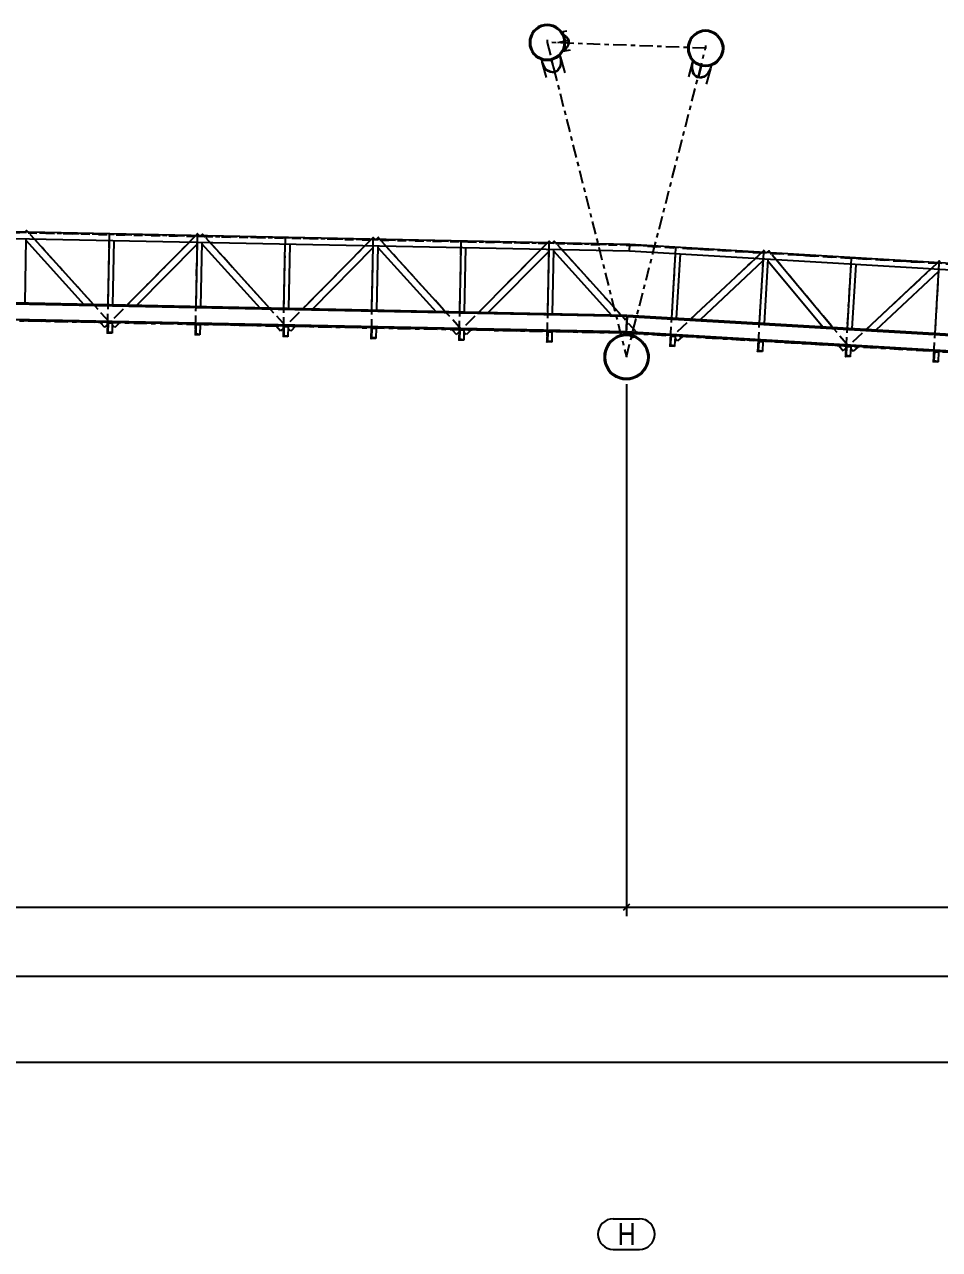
# Model space of a CAD drawing. Header units: millimetres. Extents: x 2368 to 8313, y 7493 to 11698.
# Drawn here: x 5407.7 to 5615.8, y 10291.8 to 10570.3 of the extents above; entities that cross this region are included whole.
import ezdxf

# ---------------------------------------------------------------- set-up
doc = ezdxf.new("R2010")
doc.units = ezdxf.units.MM
for name, pattern in [('XKITLINE00', [0]), ('XKITLINE02', [4, 2, -2]), ('XKITLINE03', [6, 3, -1, 1, -1])]:
    doc.linetypes.add(name, pattern=pattern)
doc.styles.add('ARIAL_NARROW', font='ARIALN.TTF')

msp = doc.modelspace()

# ---------------------------------------------------------------- linework, layer by layer
at = {"color": 8, "linetype": 'XKITLINE00'}
for p, q in [((5523.478, 10568.8686), (5523.0721, 10568.2817)), ((5523.6588, 10568.715), (5523.2765, 10568.1623)), ((5523.9784, 10569.3751), (5523.478, 10568.8686)), ((5524.1301, 10569.1921), (5523.6588, 10568.715)), ((5524.5582, 10569.786), (5523.9784, 10569.3751)), ((5524.6762, 10569.5791), (5524.1301, 10569.1921)), ((5525.1995, 10570.0888), (5524.5582, 10569.786)), ((5525.2803, 10569.8643), (5524.6762, 10569.5791)), ((5525.8831, 10570.2742), (5525.1995, 10570.0888)), ((5525.9241, 10570.0389), (5525.2803, 10569.8643)), ((5526.5882, 10570.3366), (5525.8831, 10570.2742)), ((5526.5882, 10570.0977), (5525.9241, 10570.0389)), ((5527.2932, 10570.2742), (5526.5882, 10570.3366)), ((5527.2522, 10570.0389), (5526.5882, 10570.0977)), ((5527.896, 10569.8643), (5527.2522, 10570.0389)), ((5527.9768, 10570.0888), (5527.2932, 10570.2742)), ((5528.5002, 10569.5791), (5527.896, 10569.8643)), ((5528.6182, 10569.786), (5527.9768, 10570.0888)), ((5529.0462, 10569.1921), (5528.5002, 10569.5791)), ((5529.1979, 10569.3751), (5528.6182, 10569.786)), ((5529.0462, 10569.1921), (5529.5175, 10568.715)), ((5529.1979, 10569.3751), (5529.6983, 10568.8686)), ((5529.5175, 10568.715), (5529.8998, 10568.1623)), ((5529.6983, 10568.8686), (5530.1042, 10568.2817)), ((5530.1367, 10568.6484), (5530.0907, 10568.562)), ((5531.0419, 10568.8466), (5530.1367, 10568.6484)), ((5561.1995, 10568.7763), (5560.5582, 10568.4734)), ((5561.8831, 10568.9617), (5561.1995, 10568.7763)), ((5561.9241, 10568.7264), (5561.2803, 10568.5517)), ((5562.5882, 10569.0241), (5561.8831, 10568.9617)), ((5562.5882, 10568.7852), (5561.9241, 10568.7264)), ((5563.2932, 10568.9617), (5562.5882, 10569.0241)), ((5563.2522, 10568.7264), (5562.5882, 10568.7852)), ((5563.896, 10568.5517), (5563.2522, 10568.7264)), ((5563.9768, 10568.7763), (5563.2932, 10568.9617)), ((5564.6182, 10568.4734), (5563.9768, 10568.7763)), ((5522.5898, 10566.9405), (5522.5282, 10566.2268)), ((5522.5282, 10566.8551), (5522.5282, 10566.2268)), ((5522.5282, 10566.2268), (5522.5898, 10565.5132)), ((5522.773, 10567.6325), (5522.5898, 10566.9405)), ((5522.8222, 10566.899), (5522.7642, 10566.2268)), ((5522.7642, 10566.2268), (5522.8222, 10565.5547)), ((5523.0721, 10568.2817), (5522.773, 10567.6325)), ((5522.9948, 10567.5508), (5522.8222, 10566.899)), ((5523.2765, 10568.1623), (5522.9948, 10567.5508)), ((5529.8998, 10568.1623), (5530.1815, 10567.5508)), ((5530.0907, 10568.562), (5530.1178, 10568.383)), ((5530.1042, 10568.2817), (5530.4033, 10567.6325)), ((5530.1178, 10568.383), (5530.1899, 10568.1913)), ((5530.1815, 10567.5508), (5530.3541, 10566.899)), ((5530.1899, 10568.1913), (5530.2031, 10568.1356)), ((5530.2031, 10568.1356), (5530.2676, 10567.9819)), ((5530.2366, 10568.1249), (5530.2031, 10568.1356)), ((5530.698, 10567.8568), (5530.2366, 10568.1249)), ((5530.6174, 10567.7787), (5530.2676, 10567.9819)), ((5530.3541, 10566.899), (5530.4122, 10566.2268)), ((5530.4122, 10566.2268), (5530.3541, 10565.5547)), ((5530.4033, 10567.6325), (5530.5865, 10566.9405)), ((5530.5865, 10566.9405), (5530.6482, 10566.2268)), ((5530.6482, 10566.2268), (5530.5865, 10565.5132)), ((5530.9734, 10567.4409), (5530.6174, 10567.7787)), ((5530.6482, 10566.8551), (5530.6482, 10566.2268)), ((5531.071, 10567.5029), (5530.698, 10567.8568)), ((5530.9734, 10567.4409), (5531.227, 10567.0382)), ((5531.071, 10567.5029), (5531.3367, 10567.0809)), ((5531.227, 10567.0382), (5531.3655, 10566.5907)), ((5531.3821, 10566.1208), (5531.2759, 10565.6521)), ((5531.3367, 10567.0809), (5531.4819, 10566.612)), ((5531.3655, 10566.5907), (5531.3821, 10566.1208)), ((5531.4993, 10566.1196), (5531.388, 10565.6285)), ((5531.4819, 10566.612), (5531.4993, 10566.1196)), ((5558.773, 10566.3196), (5558.5898, 10565.6275)), ((5559.0721, 10566.9689), (5558.773, 10566.3196)), ((5558.9948, 10566.2379), (5558.8222, 10565.586)), ((5559.2765, 10566.8495), (5558.9948, 10566.2379)), ((5559.478, 10567.5559), (5559.0721, 10566.9689)), ((5559.6588, 10567.4023), (5559.2765, 10566.8495)), ((5559.9784, 10568.0625), (5559.478, 10567.5559)), ((5560.1301, 10567.8795), (5559.6588, 10567.4023)), ((5560.5582, 10568.4734), (5559.9784, 10568.0625)), ((5560.6762, 10568.2665), (5560.1301, 10567.8795)), ((5561.2803, 10568.5517), (5560.6762, 10568.2665)), ((5564.5002, 10568.2665), (5563.896, 10568.5517)), ((5565.0462, 10567.8795), (5564.5002, 10568.2665)), ((5565.1979, 10568.0625), (5564.6182, 10568.4734)), ((5565.0462, 10567.8795), (5565.5175, 10567.4023)), ((5565.1979, 10568.0625), (5565.6983, 10567.5559)), ((5565.5175, 10567.4023), (5565.8998, 10566.8495)), ((5565.6983, 10567.5559), (5566.1042, 10566.9689)), ((5565.8998, 10566.8495), (5566.1815, 10566.2379)), ((5566.1042, 10566.9689), (5566.4033, 10566.3196)), ((5566.1815, 10566.2379), (5566.3541, 10565.586)), ((5566.4033, 10566.3196), (5566.5865, 10565.6275)), ((5522.5898, 10565.5132), (5522.773, 10564.8212)), ((5522.773, 10564.8212), (5523.0721, 10564.172)), ((5522.8222, 10565.5547), (5522.9948, 10564.9029)), ((5522.9948, 10564.9029), (5523.2765, 10564.2914)), ((5523.0721, 10564.172), (5523.478, 10563.5851)), ((5523.2765, 10564.2914), (5523.6588, 10563.7387)), ((5523.478, 10563.5851), (5523.9784, 10563.0786)), ((5523.6588, 10563.7387), (5524.1301, 10563.2616)), ((5524.5582, 10562.6677), (5523.9784, 10563.0786)), ((5524.6762, 10562.8746), (5524.1301, 10563.2616)), ((5529.0462, 10563.2616), (5528.5002, 10562.8746)), ((5529.1979, 10563.0786), (5528.6182, 10562.6677)), ((5529.5175, 10563.7387), (5529.0462, 10563.2616)), ((5529.6983, 10563.5851), (5529.1979, 10563.0786)), ((5529.3611, 10563.2309), (5529.3467, 10563.2292)), ((5529.3786, 10563.2162), (5529.3611, 10563.2309)), ((5529.4555, 10563.3008), (5529.3799, 10563.2153)), ((5529.3799, 10563.2153), (5529.5223, 10562.8083)), ((5529.4408, 10563.3104), (5529.4189, 10563.3023)), ((5529.4555, 10563.3008), (5529.4408, 10563.3104)), ((5529.4555, 10563.3008), (5529.6193, 10562.8324)), ((5529.8998, 10564.2914), (5529.5175, 10563.7387)), ((5530.1042, 10564.172), (5529.6983, 10563.5851)), ((5530.1815, 10564.9029), (5529.8998, 10564.2914)), ((5531.7725, 10564.5265), (5530.0955, 10564.1593)), ((5530.4033, 10564.8212), (5530.1042, 10564.172)), ((5530.1843, 10564.3086), (5530.142, 10564.254)), ((5530.3541, 10565.5547), (5530.1815, 10564.9029)), ((5530.2603, 10564.4597), (5530.1843, 10564.3086)), ((5530.368, 10564.4014), (5530.1843, 10564.3086)), ((5530.2603, 10564.4597), (5530.2023, 10564.3848)), ((5530.3025, 10564.481), (5530.2603, 10564.4597)), ((5530.7222, 10564.8111), (5530.3025, 10564.481)), ((5530.8078, 10564.7473), (5530.368, 10564.4014)), ((5530.5865, 10565.5132), (5530.4033, 10564.8212)), ((5531.0522, 10565.2081), (5530.7222, 10564.8111)), ((5531.1536, 10565.1633), (5530.8078, 10564.7473)), ((5531.2759, 10565.6521), (5531.0522, 10565.2081)), ((5531.388, 10565.6285), (5531.1536, 10565.1633)), ((5558.5898, 10565.6275), (5558.5282, 10564.9137)), ((5558.5282, 10565.546), (5558.5282, 10564.9137)), ((5558.5282, 10564.9137), (5558.5898, 10564.2)), ((5558.5898, 10564.2), (5558.773, 10563.5079)), ((5558.8222, 10565.586), (5558.7642, 10564.9137)), ((5558.7642, 10564.9137), (5558.8222, 10564.2415)), ((5558.773, 10563.5079), (5559.0721, 10562.8585)), ((5558.8222, 10564.2415), (5558.9948, 10563.5896)), ((5558.9948, 10563.5896), (5559.2765, 10562.978)), ((5566.1815, 10563.5896), (5565.8998, 10562.978)), ((5566.4033, 10563.5079), (5566.1042, 10562.8585)), ((5566.3541, 10564.2415), (5566.1815, 10563.5896)), ((5566.3541, 10565.586), (5566.4122, 10564.9137)), ((5566.4122, 10564.9137), (5566.3541, 10564.2415)), ((5566.5865, 10564.2), (5566.4033, 10563.5079)), ((5566.5865, 10565.6275), (5566.6482, 10564.9137)), ((5566.6482, 10564.9137), (5566.5865, 10564.2)), ((5566.6482, 10565.546), (5566.6482, 10564.9137)), ((5525.1995, 10562.3649), (5524.5582, 10562.6677)), ((5525.2803, 10562.5894), (5524.6762, 10562.8746)), ((5525.8831, 10562.1795), (5525.1995, 10562.3649)), ((5525.2798, 10562.341), (5525.2732, 10562.3279)), ((5525.2732, 10562.3279), (5525.3675, 10561.7784)), ((5525.382, 10562.2837), (5525.2732, 10562.3279)), ((5525.284, 10562.342), (5525.2798, 10562.341)), ((5525.9241, 10562.4148), (5525.2803, 10562.5894)), ((5525.3675, 10561.7784), (5526.3228, 10558.2684)), ((5525.3675, 10561.7784), (5525.5858, 10561.154)), ((5525.3911, 10562.3018), (5525.382, 10562.2837)), ((5525.382, 10562.2837), (5525.4646, 10561.8025)), ((5525.4057, 10562.3054), (5525.3911, 10562.3018)), ((5525.4106, 10562.3077), (5525.4057, 10562.3054)), ((5525.4646, 10561.8025), (5525.673, 10561.2065)), ((5525.5858, 10561.154), (5525.8999, 10560.5873)), ((5525.673, 10561.2065), (5525.9726, 10560.6657)), ((5526.5882, 10562.1171), (5525.8831, 10562.1795)), ((5525.8999, 10560.5873), (5526.2938, 10560.1067)), ((5526.5882, 10562.356), (5525.9241, 10562.4148)), ((5525.9726, 10560.6657), (5526.3485, 10560.2071)), ((5527.2522, 10562.4148), (5526.5882, 10562.356)), ((5527.2932, 10562.1795), (5526.5882, 10562.1171)), ((5527.896, 10562.5894), (5527.2522, 10562.4148)), ((5527.9768, 10562.3649), (5527.2932, 10562.1795)), ((5528.5002, 10562.8746), (5527.896, 10562.5894)), ((5528.6182, 10562.6677), (5527.9768, 10562.3649)), ((5529.3118, 10560.4809), (5529.0114, 10560.0597)), ((5529.3988, 10560.3936), (5529.0841, 10559.9522)), ((5529.521, 10560.9935), (5529.3118, 10560.4809)), ((5529.618, 10560.9307), (5529.3988, 10560.3936)), ((5529.6285, 10561.5719), (5529.521, 10560.9935)), ((5529.5223, 10562.8083), (5529.6289, 10562.1872)), ((5529.7306, 10561.5369), (5529.618, 10560.9307)), ((5529.6193, 10562.8324), (5529.7311, 10562.1815)), ((5529.6193, 10562.8324), (5530.5746, 10559.3223)), ((5529.6289, 10562.1872), (5529.6285, 10561.5719)), ((5529.7311, 10562.1815), (5529.7306, 10561.5369)), ((5559.6508, 10561.8951), (5558.6955, 10558.4613)), ((5559.0721, 10562.8585), (5559.478, 10562.2716)), ((5559.2765, 10562.978), (5559.6588, 10562.4252)), ((5559.486, 10561.2594), (5559.4314, 10560.6137)), ((5559.4314, 10560.6137), (5559.4897, 10559.9904)), ((5559.478, 10562.2716), (5559.9784, 10561.765)), ((5559.6508, 10561.8951), (5559.486, 10561.2594)), ((5559.5863, 10561.2503), (5559.5342, 10560.6341)), ((5559.5342, 10560.6341), (5559.5898, 10560.0392)), ((5559.7436, 10561.857), (5559.5863, 10561.2503)), ((5559.7012, 10562.0074), (5559.6508, 10561.8951)), ((5559.6588, 10562.4252), (5560.1301, 10561.948)), ((5559.7012, 10562.0074), (5559.7741, 10561.925)), ((5559.7416, 10562.0047), (5559.7012, 10562.0074)), ((5559.7741, 10561.925), (5559.7436, 10561.857)), ((5559.7859, 10561.9245), (5559.7741, 10561.925)), ((5559.8155, 10561.93), (5559.7859, 10561.9245)), ((5560.5582, 10561.354), (5559.9784, 10561.765)), ((5560.6762, 10561.5609), (5560.1301, 10561.948)), ((5561.1995, 10561.0512), (5560.5582, 10561.354)), ((5561.2803, 10561.2757), (5560.6762, 10561.5609)), ((5561.8831, 10560.8658), (5561.1995, 10561.0512)), ((5561.9241, 10561.1011), (5561.2803, 10561.2757)), ((5562.5882, 10560.8033), (5561.8831, 10560.8658)), ((5562.5882, 10561.0423), (5561.9241, 10561.1011)), ((5563.2522, 10561.1011), (5562.5882, 10561.0423)), ((5563.2932, 10560.8658), (5562.5882, 10560.8033)), ((5563.896, 10561.2757), (5563.2522, 10561.1011)), ((5563.9768, 10561.0512), (5563.2932, 10560.8658)), ((5563.7796, 10560.8713), (5563.6223, 10560.2645)), ((5563.8799, 10560.8622), (5563.7151, 10560.2264)), ((5563.7551, 10560.9883), (5563.7526, 10560.9904)), ((5563.7878, 10560.9688), (5563.7551, 10560.9883)), ((5563.7878, 10560.9688), (5563.7796, 10560.8713)), ((5563.8925, 10561.0108), (5563.7878, 10560.9688)), ((5563.8925, 10561.0108), (5563.8722, 10561.0229)), ((5563.8925, 10561.0108), (5563.8799, 10560.8622)), ((5564.5002, 10561.5609), (5563.896, 10561.2757)), ((5564.6182, 10561.354), (5563.9768, 10561.0512)), ((5565.0462, 10561.948), (5564.5002, 10561.5609)), ((5565.1979, 10561.765), (5564.6182, 10561.354)), ((5565.5175, 10562.4252), (5565.0462, 10561.948)), ((5565.6983, 10562.2716), (5565.1979, 10561.765)), ((5565.8998, 10562.978), (5565.5175, 10562.4252)), ((5566.1042, 10562.8585), (5565.6983, 10562.2716)), ((5526.7478, 10559.7364), (5526.2938, 10560.1067)), ((5526.7819, 10559.8537), (5526.3485, 10560.2071)), ((5527.2393, 10559.4949), (5526.7478, 10559.7364)), ((5527.2509, 10559.6233), (5526.7819, 10559.8537)), ((5527.7435, 10559.3944), (5527.2393, 10559.4949)), ((5527.7321, 10559.5273), (5527.2509, 10559.6233)), ((5528.2013, 10559.5707), (5527.7321, 10559.5273)), ((5528.2351, 10559.4398), (5527.7435, 10559.3944)), ((5528.635, 10559.7511), (5528.2013, 10559.5707)), ((5528.6896, 10559.6289), (5528.2351, 10559.4398)), ((5529.0114, 10560.0597), (5528.635, 10559.7511)), ((5529.0841, 10559.9522), (5528.6896, 10559.6289)), ((5559.4897, 10559.9904), (5559.6579, 10559.4207)), ((5559.5898, 10560.0392), (5559.7504, 10559.4956)), ((5559.6579, 10559.4207), (5559.9277, 10558.9334)), ((5559.7504, 10559.4956), (5560.0079, 10559.0305)), ((5559.9277, 10558.9334), (5560.2855, 10558.5527)), ((5560.0079, 10559.0305), (5560.3493, 10558.6672)), ((5560.7134, 10558.2977), (5560.2855, 10558.5527)), ((5560.7577, 10558.4239), (5560.3493, 10558.6672)), ((5561.1899, 10558.1814), (5560.7134, 10558.2977)), ((5561.2125, 10558.3128), (5560.7577, 10558.4239)), ((5561.6912, 10558.2094), (5561.1899, 10558.1814)), ((5561.6908, 10558.3396), (5561.2125, 10558.3128)), ((5562.1687, 10558.5027), (5561.6908, 10558.3396)), ((5562.192, 10558.3803), (5561.6912, 10558.2094)), ((5562.6223, 10558.7942), (5562.1687, 10558.5027)), ((5562.6673, 10558.6857), (5562.192, 10558.3803)), ((5563.0288, 10559.1993), (5562.6223, 10558.7942)), ((5563.0932, 10559.1102), (5562.6673, 10558.6857)), ((5563.7151, 10560.2264), (5562.7598, 10556.7926)), ((5563.3678, 10559.6977), (5563.0288, 10559.1993)), ((5563.4484, 10559.6325), (5563.0932, 10559.1102)), ((5563.6223, 10560.2645), (5563.3678, 10559.6977)), ((5563.7151, 10560.2264), (5563.4484, 10559.6325)), ((5542.2819, 10499.3026), (5541.6022, 10498.881)), ((5542.389, 10499.0898), (5541.7409, 10498.6877)), ((5543.0183, 10499.6115), (5542.2819, 10499.3026)), ((5543.0913, 10499.3842), (5542.389, 10499.0898)), ((5543.7935, 10499.7998), (5543.0183, 10499.6115)), ((5543.8304, 10499.5639), (5543.0913, 10499.3842)), ((5544.5882, 10499.8632), (5543.7935, 10499.7998)), ((5544.5882, 10499.6242), (5543.8304, 10499.5639)), ((5545.3828, 10499.7998), (5544.5882, 10499.8632)), ((5545.3459, 10499.5639), (5544.5882, 10499.6242)), ((5546.085, 10499.3842), (5545.3459, 10499.5639)), ((5546.158, 10499.6115), (5545.3828, 10499.7998)), ((5546.7873, 10499.0898), (5546.085, 10499.3842)), ((5546.8944, 10499.3026), (5546.158, 10499.6115)), ((5547.4354, 10498.6877), (5546.7873, 10499.0898)), ((5547.5741, 10498.881), (5546.8944, 10499.3026)), ((5539.7568, 10496.3097), (5539.5707, 10495.525)), ((5540.0618, 10497.0552), (5539.7568, 10496.3097)), ((5539.9812, 10496.2359), (5539.8038, 10495.4876)), ((5540.2721, 10496.9468), (5539.9812, 10496.2359)), ((5540.4783, 10497.7433), (5540.0618, 10497.0552)), ((5540.6693, 10497.6029), (5540.2721, 10496.9468)), ((5540.996, 10498.3569), (5540.4783, 10497.7433)), ((5541.1629, 10498.188), (5540.6693, 10497.6029)), ((5541.6022, 10498.881), (5540.996, 10498.3569)), ((5541.7409, 10498.6877), (5541.1629, 10498.188)), ((5548.0134, 10498.188), (5547.4354, 10498.6877)), ((5548.1803, 10498.3569), (5547.5741, 10498.881)), ((5548.0134, 10498.188), (5548.507, 10497.6029)), ((5548.1803, 10498.3569), (5548.698, 10497.7433)), ((5548.507, 10497.6029), (5548.9042, 10496.9468)), ((5548.698, 10497.7433), (5549.1145, 10497.0552)), ((5548.9042, 10496.9468), (5549.1951, 10496.2359)), ((5549.1145, 10497.0552), (5549.4195, 10496.3097)), ((5549.1951, 10496.2359), (5549.3725, 10495.4876)), ((5549.4195, 10496.3097), (5549.6056, 10495.525)), ((5539.5707, 10495.525), (5539.5082, 10494.7205)), ((5539.5082, 10495.3506), (5539.5082, 10494.7205)), ((5539.5082, 10494.7205), (5539.5707, 10493.916)), ((5539.5707, 10493.916), (5539.7568, 10493.1314)), ((5539.8038, 10495.4876), (5539.7442, 10494.7205)), ((5539.7442, 10494.7205), (5539.8038, 10493.9534)), ((5539.8038, 10493.9534), (5539.9812, 10493.2052)), ((5549.3725, 10493.9534), (5549.1951, 10493.2052)), ((5549.3725, 10495.4876), (5549.4322, 10494.7205)), ((5549.4322, 10494.7205), (5549.3725, 10493.9534)), ((5549.6056, 10493.916), (5549.4195, 10493.1314)), ((5549.6056, 10495.525), (5549.6682, 10494.7205)), ((5549.6682, 10494.7205), (5549.6056, 10493.916)), ((5549.6682, 10495.3506), (5549.6682, 10494.7205)), ((5539.7568, 10493.1314), (5540.0618, 10492.3858)), ((5539.9812, 10493.2052), (5540.2721, 10492.4943)), ((5540.0618, 10492.3858), (5540.4783, 10491.6978)), ((5540.2721, 10492.4943), (5540.6693, 10491.8382)), ((5540.4783, 10491.6978), (5540.996, 10491.0841)), ((5540.6693, 10491.8382), (5541.1629, 10491.2531)), ((5541.6022, 10490.5601), (5540.996, 10491.0841)), ((5541.7409, 10490.7533), (5541.1629, 10491.2531)), ((5542.389, 10490.3513), (5541.7409, 10490.7533)), ((5547.4354, 10490.7533), (5546.7873, 10490.3513)), ((5548.0134, 10491.2531), (5547.4354, 10490.7533)), ((5548.1803, 10491.0841), (5547.5741, 10490.5601)), ((5548.507, 10491.8382), (5548.0134, 10491.2531)), ((5548.698, 10491.6978), (5548.1803, 10491.0841)), ((5548.9042, 10492.4943), (5548.507, 10491.8382)), ((5549.1145, 10492.3858), (5548.698, 10491.6978)), ((5549.1951, 10493.2052), (5548.9042, 10492.4943)), ((5549.4195, 10493.1314), (5549.1145, 10492.3858)), ((5542.2819, 10490.1384), (5541.6022, 10490.5601)), ((5543.0183, 10489.8296), (5542.2819, 10490.1384)), ((5543.0913, 10490.0568), (5542.389, 10490.3513)), ((5543.7935, 10489.6412), (5543.0183, 10489.8296)), ((5543.8304, 10489.8772), (5543.0913, 10490.0568)), ((5544.5882, 10489.5779), (5543.7935, 10489.6412)), ((5544.5882, 10489.8168), (5543.8304, 10489.8772)), ((5545.3459, 10489.8772), (5544.5882, 10489.8168)), ((5545.3828, 10489.6412), (5544.5882, 10489.5779)), ((5546.085, 10490.0568), (5545.3459, 10489.8772)), ((5546.158, 10489.8296), (5545.3828, 10489.6412)), ((5546.7873, 10490.3513), (5546.085, 10490.0568)), ((5546.8944, 10490.1384), (5546.158, 10489.8296)), ((5547.5741, 10490.5601), (5546.8944, 10490.1384))]:
    msp.add_line(p, q, dxfattribs=at)
at = {"color": 7, "linetype": 'XKITLINE00'}
for p, q in [((5527.1267, 10570.05), (5527.3385, 10570.2619)), ((5563.1273, 10568.7375), (5563.3391, 10568.9492)), ((5531.2307, 10567.2493), (5531.1408, 10567.1751)), ((5522.5898, 10565.5132), (5522.8071, 10565.7304)), ((5522.5898, 10565.5132), (5522.5898, 10565.5132)), ((5530.8533, 10564.8021), (5530.368, 10564.4014)), ((5530.368, 10564.4014), (5530.368, 10564.4014)), ((5558.5898, 10564.2), (5558.8071, 10564.4172)), ((5558.5898, 10564.2), (5558.5898, 10564.2)), ((5525.5012, 10561.6978), (5525.3675, 10561.7784)), ((5525.3675, 10561.7784), (5525.3675, 10561.7784)), ((5528.7931, 10559.7138), (5528.6757, 10559.7845)), ((5559.6324, 10559.8949), (5559.4897, 10559.9904)), ((5561.9971, 10558.3138), (5561.8681, 10558.4001)), ((5545.371, 10520.3372), (5216.5882, 10527.006)), ((5216.5882, 10525.5057), (5545.3115, 10518.8381)), ((5408.0566, 10521.6221), (5407.7591, 10506.9547)), ((5408.1973, 10523.4977), (5407.7881, 10523.1278)), ((5408.1973, 10523.4977), (5408.5456, 10523.1125)), ((5409.9272, 10521.5841), (5423.44, 10506.6366)), ((5447.0267, 10522.7124), (5446.6583, 10522.3394)), ((5447.42, 10522.3239), (5447.0267, 10522.7124)), ((5448.1891, 10522.6865), (5447.78, 10522.3166)), ((5448.1891, 10522.6865), (5448.5374, 10522.3013)), ((5487.0185, 10521.9012), (5486.6501, 10521.5282)), ((5487.4118, 10521.5128), (5487.0185, 10521.9012)), ((5488.1809, 10521.8753), (5487.7718, 10521.5055)), ((5488.1809, 10521.8753), (5488.5292, 10521.4901)), ((5408.0496, 10521.2753), (5421.2428, 10506.6812)), ((5426.9527, 10521.2388), (5426.6552, 10506.5714)), ((5428.0525, 10521.2165), (5427.755, 10506.5491)), ((5445.2056, 10520.8686), (5430.9976, 10506.4833)), ((5446.9388, 10520.3465), (5433.2023, 10506.4386)), ((5446.9486, 10520.8332), (5446.6511, 10506.1657)), ((5448.0484, 10520.8109), (5447.7509, 10506.1434)), ((5448.0414, 10520.4641), (5461.2346, 10505.8699)), ((5449.919, 10520.7729), (5463.4318, 10505.8253)), ((5466.9445, 10520.4276), (5466.647, 10505.7601)), ((5468.0443, 10520.4053), (5467.7468, 10505.7378)), ((5485.1974, 10520.0574), (5470.9893, 10505.672)), ((5486.9306, 10519.5353), (5473.194, 10505.6273)), ((5486.9404, 10520.022), (5486.6429, 10505.3545)), ((5488.0402, 10519.9997), (5487.7427, 10505.3322)), ((5488.0332, 10519.6529), (5501.2265, 10505.0587)), ((5489.9108, 10519.9618), (5503.4237, 10505.0141)), ((5506.9363, 10519.6164), (5506.6388, 10504.9489)), ((5508.0361, 10519.5941), (5507.7386, 10504.9266)), ((5525.1892, 10519.2462), (5510.9811, 10504.8608)), ((5526.9224, 10518.7241), (5513.1857, 10504.8161)), ((5526.9322, 10519.2109), (5526.6347, 10504.5432)), ((5527.0103, 10521.09), (5526.6419, 10520.717)), ((5527.4036, 10520.7016), (5527.0103, 10521.09)), ((5528.032, 10519.1885), (5527.7345, 10504.5209)), ((5528.1727, 10521.0641), (5527.7636, 10520.6943)), ((5528.025, 10518.8417), (5541.2183, 10504.2474)), ((5528.1727, 10521.0641), (5528.5209, 10520.6789)), ((5529.9026, 10519.1506), (5543.4155, 10504.2028)), ((5545.3115, 10518.8381), (5545.371, 10520.3372)), ((5545.3115, 10518.8381), (5545.371, 10520.3372)), ((5545.3115, 10518.8381), (5874.0879, 10499.3973)), ((5874.2096, 10500.8927), (5545.371, 10520.3372)), ((5575.8177, 10518.918), (5575.435, 10518.5595)), ((5575.8177, 10518.918), (5576.1958, 10518.5145)), ((5576.9783, 10518.8471), (5576.5549, 10518.4932)), ((5576.9783, 10518.8471), (5577.3114, 10518.4485)), ((5555.7017, 10518.2237), (5554.8358, 10503.5792)), ((5556.7998, 10518.1587), (5555.9339, 10503.5143)), ((5573.9263, 10517.146), (5559.1717, 10503.3228)), ((5575.6381, 10516.5573), (5561.373, 10503.1927)), ((5575.6668, 10517.0431), (5574.8009, 10502.3986)), ((5576.7649, 10516.9782), (5575.899, 10502.3337)), ((5576.7445, 10516.632), (5589.3617, 10501.5376)), ((5578.6328, 10516.8677), (5591.5555, 10501.4079)), ((5595.632, 10515.8626), (5594.766, 10501.218)), ((5596.7301, 10515.7976), (5595.8641, 10501.1531)), ((5615.748, 10516.5569), (5615.3653, 10516.1983)), ((5615.748, 10516.5569), (5616.1261, 10516.1534)), ((5613.8566, 10514.7849), (5599.1019, 10500.9616)), ((5615.5684, 10514.1962), (5601.3032, 10500.8315)), ((5615.5972, 10514.682), (5614.7312, 10500.0374)), ((5544.6637, 10503.9011), (5216.6637, 10510.5547)), ((5544.6658, 10504.0074), (5216.6659, 10510.6611)), ((5544.6693, 10504.1774), (5216.6693, 10510.831)), ((5544.5916, 10500.3482), (5216.5917, 10507.0018)), ((5544.5938, 10500.4546), (5216.5938, 10507.1082)), ((5426.5741, 10502.5722), (5407.678, 10502.9555)), ((5424.9272, 10502.6056), (5425.9371, 10501.4884)), ((5426.5636, 10502.0548), (5425.9371, 10501.4884)), ((5426.5741, 10502.5726), (5426.5254, 10500.1731)), ((5426.6167, 10502.5717), (5426.5732, 10502.53)), ((5427.6739, 10502.5502), (5426.5741, 10502.5726)), ((5426.7097, 10502.357), (5426.6697, 10500.383)), ((5427.6711, 10502.4143), (5426.7097, 10502.357)), ((5427.6711, 10502.4143), (5427.628, 10500.2867)), ((5428.2624, 10501.4371), (5427.6633, 10502.0288)), ((5427.6739, 10502.5502), (5427.6711, 10502.4143)), ((5446.57, 10502.1666), (5427.6739, 10502.5499)), ((5429.3284, 10502.5163), (5428.2624, 10501.4371)), ((5446.57, 10502.1669), (5446.5213, 10499.7674)), ((5446.6126, 10502.1661), (5446.5691, 10502.1244)), ((5447.6698, 10502.1446), (5446.57, 10502.1669)), ((5446.7057, 10501.9513), (5446.6656, 10499.9774)), ((5447.667, 10502.0087), (5446.7057, 10501.9513)), ((5447.667, 10502.0087), (5447.6239, 10499.8811)), ((5447.6698, 10502.1446), (5447.667, 10502.0087)), ((5466.5659, 10501.7609), (5447.6698, 10502.1443)), ((5464.919, 10501.7943), (5465.9289, 10500.6772)), ((5544.5882, 10500.1782), (5544.6693, 10504.1774)), ((5544.5882, 10500.1782), (5544.808, 10503.8953)), ((5544.6423, 10502.8458), (5544.7396, 10502.7382)), ((5544.808, 10503.8953), (5544.8243, 10504.1712)), ((5872.808, 10484.4998), (5544.808, 10503.8953)), ((5872.8143, 10484.606), (5544.8143, 10504.0015)), ((5872.8243, 10484.7757), (5544.8243, 10504.1712)), ((5427.6252, 10500.1507), (5426.5254, 10500.1731)), ((5426.681, 10500.9388), (5426.5382, 10500.8016)), ((5427.628, 10500.2867), (5426.6697, 10500.383)), ((5427.628, 10500.2867), (5427.6252, 10500.1507)), ((5447.6211, 10499.7451), (5446.5213, 10499.7674)), ((5446.6769, 10500.5331), (5446.5341, 10500.396)), ((5447.6239, 10499.8811), (5446.6656, 10499.9774)), ((5447.6239, 10499.8811), (5447.6211, 10499.7451)), ((5466.5554, 10501.2436), (5465.9289, 10500.6772)), ((5466.5659, 10501.7614), (5466.5172, 10499.3619)), ((5467.617, 10499.3395), (5466.5172, 10499.3619)), ((5466.6728, 10500.1276), (5466.53, 10499.9904)), ((5466.6085, 10501.7605), (5466.565, 10501.7188)), ((5467.6657, 10501.739), (5466.5659, 10501.7614)), ((5466.7015, 10501.5458), (5466.6615, 10499.5718)), ((5467.6198, 10499.4755), (5466.6615, 10499.5718)), ((5467.6629, 10501.6031), (5466.7015, 10501.5458)), ((5467.6198, 10499.4755), (5467.617, 10499.3395)), ((5467.6629, 10501.6031), (5467.6198, 10499.4755)), ((5468.2542, 10500.6259), (5467.6551, 10501.2176)), ((5467.6657, 10501.739), (5467.6629, 10501.6031)), ((5486.5618, 10501.3553), (5467.6657, 10501.7386)), ((5469.3201, 10501.7051), (5468.2542, 10500.6259)), ((5486.5618, 10501.3557), (5486.5131, 10498.9562)), ((5486.6687, 10499.7219), (5486.5259, 10499.5848)), ((5486.6044, 10501.3549), (5486.5609, 10501.3132)), ((5487.6616, 10501.3334), (5486.5618, 10501.3557)), ((5486.6975, 10501.1401), (5486.6574, 10499.1662)), ((5487.6157, 10499.0699), (5486.6574, 10499.1662)), ((5487.6588, 10501.1975), (5486.6975, 10501.1401)), ((5487.6157, 10499.0699), (5487.6129, 10498.9339)), ((5487.6588, 10501.1975), (5487.6157, 10499.0699)), ((5487.6616, 10501.3334), (5487.6588, 10501.1975)), ((5506.5577, 10500.9497), (5487.6616, 10501.333)), ((5504.9108, 10500.9831), (5505.9207, 10499.866)), ((5506.5472, 10500.4324), (5505.9207, 10499.866)), ((5506.5577, 10500.9502), (5506.509, 10498.5507)), ((5506.6646, 10499.3164), (5506.5218, 10499.1792)), ((5506.6003, 10500.9493), (5506.5568, 10500.9076)), ((5507.6575, 10500.9278), (5506.5577, 10500.9502)), ((5506.6933, 10500.7346), (5506.6533, 10498.7606)), ((5507.6547, 10500.7919), (5506.6933, 10500.7346)), ((5507.6547, 10500.7919), (5507.6116, 10498.6643)), ((5508.246, 10499.8147), (5507.6469, 10500.4064)), ((5507.6575, 10500.9278), (5507.6547, 10500.7919)), ((5526.5536, 10500.5441), (5507.6575, 10500.9274)), ((5509.3119, 10500.8938), (5508.246, 10499.8147)), ((5526.5536, 10500.5445), (5526.5049, 10498.145)), ((5526.5962, 10500.5437), (5526.5527, 10500.502)), ((5527.6534, 10500.5222), (5526.5536, 10500.5445)), ((5526.6893, 10500.3289), (5526.6492, 10498.355)), ((5527.6506, 10500.3863), (5526.6893, 10500.3289)), ((5527.6506, 10500.3863), (5527.6075, 10498.2587)), ((5527.6534, 10500.5222), (5527.6506, 10500.3863)), ((5544.5882, 10500.1782), (5527.6534, 10500.5218)), ((5554.5997, 10499.5862), (5544.5882, 10500.1782)), ((5544.5949, 10500.5123), (5544.6071, 10500.4988)), ((5872.5982, 10480.9524), (5544.5982, 10500.3479)), ((5872.6045, 10481.0586), (5544.6045, 10500.4541)), ((5545.2279, 10499.5733), (5545.4405, 10499.7858)), ((5545.4823, 10499.5307), (5545.9125, 10499.0548)), ((5546.2161, 10499.3293), (5545.9125, 10499.0548)), ((5546.9975, 10500.0357), (5546.7917, 10499.8496)), ((5554.5997, 10499.5863), (5554.458, 10497.1905)), ((5554.6422, 10499.5838), (5554.5971, 10499.5437)), ((5555.6977, 10499.5213), (5554.5997, 10499.5863)), ((5554.7269, 10499.3656), (5554.6103, 10497.3946)), ((5555.6897, 10499.3856), (5554.7269, 10499.3656)), ((5555.6897, 10499.3856), (5555.5641, 10497.2613)), ((5555.6977, 10499.5213), (5555.6897, 10499.3856)), ((5574.5648, 10498.4056), (5555.6977, 10499.5213)), ((5557.3499, 10499.4236), (5556.2426, 10498.3862)), ((5487.6129, 10498.9339), (5486.5131, 10498.9562)), ((5507.6088, 10498.5283), (5506.509, 10498.5507)), ((5507.6116, 10498.6643), (5506.6533, 10498.7606)), ((5507.6116, 10498.6643), (5507.6088, 10498.5283)), ((5527.6047, 10498.1227), (5526.5049, 10498.145)), ((5526.6605, 10498.9107), (5526.5177, 10498.7736)), ((5527.6075, 10498.2587), (5526.6492, 10498.355)), ((5527.6075, 10498.2587), (5527.6047, 10498.1227)), ((5555.5561, 10497.1255), (5554.458, 10497.1905)), ((5554.6431, 10497.9495), (5554.4951, 10497.8181)), ((5555.5641, 10497.2613), (5554.6103, 10497.3946)), ((5555.5641, 10497.2613), (5555.5561, 10497.1255)), ((5555.667, 10499.0006), (5556.2426, 10498.3862)), ((5574.5648, 10498.4057), (5574.4231, 10496.0099)), ((5574.6083, 10496.769), (5574.4602, 10496.6375)), ((5574.6073, 10498.4032), (5574.5623, 10498.3632)), ((5575.6629, 10498.3408), (5574.5648, 10498.4057)), ((5574.692, 10498.185), (5574.5754, 10496.2141)), ((5575.6548, 10498.205), (5574.692, 10498.185)), ((5575.6549, 10498.205), (5575.5292, 10496.0807)), ((5575.6629, 10498.3408), (5575.6548, 10498.205)), ((5594.5299, 10497.225), (5575.6629, 10498.3407)), ((5592.8853, 10497.3223), (5593.8514, 10496.1665)), ((5594.4994, 10496.7082), (5593.8514, 10496.1665)), ((5594.5299, 10497.2252), (5594.3882, 10494.8293)), ((5594.5724, 10497.2226), (5594.5274, 10497.1826)), ((5595.628, 10497.1602), (5594.5299, 10497.2252)), ((5594.6571, 10497.0045), (5594.5406, 10495.0335)), ((5595.62, 10497.0245), (5594.6571, 10497.0045)), ((5595.62, 10497.0245), (5595.4944, 10494.9002)), ((5595.5972, 10496.6396), (5596.173, 10496.0251)), ((5595.628, 10497.1602), (5595.62, 10497.0245)), ((5614.4951, 10496.0444), (5595.628, 10497.1601)), ((5597.2802, 10497.0624), (5596.173, 10496.0251)), ((5539.7897, 10494.135), (5539.5707, 10493.916)), ((5539.5707, 10493.916), (5539.5707, 10493.916)), ((5575.5212, 10495.945), (5574.4231, 10496.0099)), ((5575.5292, 10496.0807), (5574.5754, 10496.2141)), ((5575.5292, 10496.0807), (5575.5212, 10495.945)), ((5595.4863, 10494.7644), (5594.3882, 10494.8293)), ((5594.5734, 10495.5884), (5594.4254, 10495.4569)), ((5595.4944, 10494.9002), (5594.5406, 10495.0335)), ((5595.4944, 10494.9002), (5595.4863, 10494.7644)), ((5614.4951, 10496.0446), (5614.3534, 10493.6488)), ((5615.4515, 10493.5839), (5614.3534, 10493.6488)), ((5614.5386, 10494.4079), (5614.3906, 10494.2764)), ((5614.5376, 10496.0421), (5614.4926, 10496.0021)), ((5615.5932, 10495.9797), (5614.4951, 10496.0446)), ((5614.6223, 10495.8239), (5614.5058, 10493.853)), ((5615.4596, 10493.7196), (5614.5058, 10493.853)), ((5615.5852, 10495.8439), (5614.6223, 10495.8239)), ((5615.4596, 10493.7196), (5615.4515, 10493.5839)), ((5615.5852, 10495.8439), (5615.4596, 10493.7196)), ((5615.5932, 10495.9797), (5615.5852, 10495.8439)), ((5634.4602, 10494.8638), (5615.5932, 10495.9795))]:
    msp.add_line(p, q, dxfattribs=at)
at = {"color": 8, "linetype": 'XKITLINE03'}
for p, q in [((5526.5882, 10566.8551), (5526.5882, 10566.2268)), ((5531.4072, 10566.6865), (5528.9328, 10566.1448)), ((5562.5882, 10565.546), (5562.5882, 10564.9137)), ((5527.4934, 10562.3054), (5528.4487, 10558.7953)), ((5561.6829, 10561.0608), (5560.7276, 10557.627)), ((5544.5882, 10495.3506), (5544.5882, 10494.7205))]:
    msp.add_line(p, q, dxfattribs=at)
at = {"color": 241, "linetype": 'XKITLINE03'}
for p, q in [((5526.5882, 10566.2596), (5544.5882, 10494.762)), ((5562.5882, 10564.9473), (5526.5882, 10566.2596)), ((5544.5882, 10494.762), (5562.5882, 10564.9473))]:
    msp.add_line(p, q, dxfattribs=at)
at = {"color": 1, "linetype": 'XKITLINE03'}
for p, q in [((5546.0955, 10520.1524), (5215.4013, 10526.8601)), ((5427.124, 10502.5614), (5408.1973, 10523.4977)), ((5426.9797, 10522.5684), (5426.5254, 10500.1731)), ((5447.0267, 10522.7124), (5427.124, 10502.5614)), ((5446.9756, 10522.1628), (5446.5213, 10499.7674)), ((5467.1158, 10501.7502), (5448.1891, 10522.6865)), ((5466.9715, 10521.7572), (5466.5172, 10499.3619)), ((5487.0185, 10521.9012), (5467.1158, 10501.7502)), ((5486.9674, 10521.3516), (5486.5131, 10498.9562)), ((5507.1076, 10500.939), (5488.1809, 10521.8753)), ((5506.9633, 10520.946), (5506.509, 10498.5507)), ((5527.0103, 10521.09), (5507.1076, 10500.939)), ((5526.9592, 10520.5404), (5526.5049, 10498.145)), ((5547.0994, 10500.1278), (5528.1727, 10521.0641)), ((5879.8487, 10500.389), (5544.5776, 10520.2138)), ((5555.7802, 10519.5514), (5554.458, 10497.1905)), ((5575.8177, 10518.918), (5555.1487, 10499.5538)), ((5595.079, 10497.1927), (5576.9783, 10518.8471)), ((5575.7454, 10518.3708), (5574.4231, 10496.0099)), ((5595.7105, 10517.1903), (5594.3883, 10494.8294)), ((5615.748, 10516.5569), (5595.0791, 10497.1927)), ((5615.6757, 10516.0097), (5614.3535, 10493.6488)), ((5216.5882, 10506.8319), (5544.5882, 10500.1782)), ((5426.5741, 10502.5726), (5426.5741, 10502.5726)), ((5446.57, 10502.1669), (5446.57, 10502.1669)), ((5466.5659, 10501.7614), (5466.5659, 10501.7614)), ((5486.5618, 10501.3557), (5486.5618, 10501.3557)), ((5506.5577, 10500.9502), (5506.5577, 10500.9502)), ((5526.5536, 10500.5445), (5526.5536, 10500.5445)), ((5544.5882, 10500.1782), (5872.5882, 10480.7827)), ((5554.5997, 10499.5863), (5554.5997, 10499.5863)), ((5574.5648, 10498.4057), (5574.5648, 10498.4057)), ((5594.5299, 10497.2252), (5594.5299, 10497.2252)), ((5614.4951, 10496.0446), (5614.4951, 10496.0446))]:
    msp.add_line(p, q, dxfattribs=at)
at = {"color": 3, "linetype": 'XKITLINE02'}
for p, q in [((5216.5882, 10526.836), (5545.3642, 10520.1673)), ((5545.3642, 10520.1673), (5874.1958, 10500.7232))]:
    msp.add_line(p, q, dxfattribs=at)
at = {"color": 1, "linetype": 'XKITLINE00'}
for p, q in [((5408.1935, 10523.4885), (5408.1935, 10523.4885)), ((5426.9759, 10522.5592), (5426.9759, 10522.5592)), ((5446.9718, 10522.1536), (5446.9718, 10522.1536)), ((5447.0229, 10522.7032), (5447.0229, 10522.7032)), ((5448.1853, 10522.6773), (5448.1853, 10522.6773)), ((5466.9677, 10521.748), (5466.9677, 10521.748)), ((5486.9636, 10521.3424), (5486.9636, 10521.3424)), ((5487.0147, 10521.892), (5487.0147, 10521.892)), ((5488.1771, 10521.8661), (5488.1771, 10521.8661)), ((5506.9595, 10520.9368), (5506.9595, 10520.9368)), ((5526.9554, 10520.5312), (5526.9554, 10520.5312)), ((5527.0065, 10521.0808), (5527.0065, 10521.0808)), ((5528.1689, 10521.0549), (5528.1689, 10521.0549)), ((5544.5738, 10520.2045), (5544.5738, 10520.2045)), ((5546.0916, 10520.1432), (5546.0916, 10520.1432)), ((5555.7764, 10519.5422), (5555.7764, 10519.5422)), ((5575.8139, 10518.9088), (5575.8139, 10518.9088)), ((5576.9744, 10518.8378), (5576.9744, 10518.8378)), ((5575.7415, 10518.3616), (5575.7415, 10518.3616)), ((5595.7067, 10517.181), (5595.7067, 10517.181)), ((5615.6718, 10516.0005), (5615.6718, 10516.0005)), ((5615.7442, 10516.5477), (5615.7442, 10516.5477)), ((5426.5703, 10502.5633), (5426.5703, 10502.5633)), ((5427.1202, 10502.5522), (5427.1202, 10502.5522)), ((5427.1202, 10502.5521), (5427.1202, 10502.5521)), ((5446.5662, 10502.1577), (5446.5662, 10502.1577)), ((5426.5216, 10500.1638), (5426.5216, 10500.1638)), ((5446.5175, 10499.7582), (5446.5175, 10499.7582)), ((5466.5134, 10499.3526), (5466.5134, 10499.3526)), ((5466.5621, 10501.7521), (5466.5621, 10501.7521)), ((5467.112, 10501.741), (5467.112, 10501.741)), ((5467.112, 10501.7409), (5467.112, 10501.7409)), ((5486.558, 10501.3465), (5486.558, 10501.3465)), ((5506.5539, 10500.9409), (5506.5539, 10500.9409)), ((5507.1038, 10500.9298), (5507.1038, 10500.9298)), ((5507.1038, 10500.9297), (5507.1038, 10500.9297)), ((5526.5498, 10500.5353), (5526.5498, 10500.5353)), ((5544.5843, 10500.169), (5544.5843, 10500.169)), ((5544.5843, 10500.169), (5544.5843, 10500.169)), ((5547.0956, 10500.1186), (5547.0956, 10500.1186)), ((5554.5958, 10499.577), (5554.5958, 10499.577)), ((5555.1449, 10499.5446), (5555.1449, 10499.5446)), ((5486.5093, 10498.947), (5486.5093, 10498.947)), ((5506.5052, 10498.5414), (5506.5052, 10498.5414)), ((5526.5011, 10498.1358), (5526.5011, 10498.1358)), ((5554.4542, 10497.1812), (5554.4542, 10497.1812)), ((5574.561, 10498.3965), (5574.561, 10498.3965)), ((5594.5261, 10497.2159), (5594.5261, 10497.2159)), ((5595.0751, 10497.1835), (5595.0751, 10497.1835)), ((5595.0752, 10497.1835), (5595.0752, 10497.1835)), ((5574.4193, 10496.0007), (5574.4193, 10496.0007)), ((5594.3844, 10494.8201), (5594.3844, 10494.8201)), ((5614.3496, 10493.6396), (5614.3496, 10493.6396)), ((5614.4913, 10496.0354), (5614.4913, 10496.0354))]:
    msp.add_line(p, q, dxfattribs=at)
at = {"color": 146, "linetype": 'XKITLINE00'}
for p, q in [((5544.5882, 10488.5779), (5544.5882, 10367.6038)), ((5544.5882, 10488.5779), (5544.5882, 10367.6038)), ((5216.5882, 10369.6038), (5544.5882, 10369.6038)), ((5545.2953, 10370.3109), (5543.881, 10368.8967)), ((5545.2953, 10370.3109), (5543.881, 10368.8967)), ((5544.5882, 10369.6038), (5872.5882, 10369.6038)), ((5216.5882, 10353.9333), (6528.5882, 10353.9333)), ((3904.5882, 10334.4071), (6528.5882, 10334.4071))]:
    msp.add_line(p, q, dxfattribs=at)
at = {"color": 3, "linetype": 'XKITLINE00'}
for p, q in [((5541.6155, 10298.7746), (5547.5608, 10298.7746)), ((5541.6155, 10291.7746), (5547.5608, 10291.7746))]:
    msp.add_line(p, q, dxfattribs=at)
at = {"color": 1, "linetype": 'XKITLINE00'}
for centre in [(5408.1973, 10523.4977), (5426.9797, 10522.5684), (5446.9756, 10522.1628), (5447.0267, 10522.7124), (5448.1891, 10522.6865), (5466.9715, 10521.7572), (5486.9674, 10521.3516), (5487.0185, 10521.9012), (5488.1809, 10521.8753), (5506.9633, 10520.946), (5526.9592, 10520.5404), (5527.0103, 10521.09), (5528.1727, 10521.0641), (5544.5776, 10520.2138), (5546.0955, 10520.1524), (5555.7802, 10519.5514), (5575.8177, 10518.918), (5576.9783, 10518.8471), (5575.7454, 10518.3708), (5595.7105, 10517.1903), (5615.6757, 10516.0097), (5615.748, 10516.5569), (5426.5741, 10502.5726), (5427.124, 10502.5614), (5427.124, 10502.5614), (5446.57, 10502.1669), (5426.5254, 10500.1731), (5446.5213, 10499.7674), (5466.5172, 10499.3619), (5466.5659, 10501.7614), (5467.1158, 10501.7502), (5467.1158, 10501.7502), (5486.5618, 10501.3557), (5506.5577, 10500.9502), (5507.1076, 10500.939), (5507.1076, 10500.939), (5526.5536, 10500.5445), (5544.5882, 10500.1782), (5544.5882, 10500.1782), (5547.0994, 10500.1278), (5554.5997, 10499.5863), (5555.1487, 10499.5538), (5486.5131, 10498.9562), (5506.509, 10498.5507), (5526.5049, 10498.145), (5554.458, 10497.1905), (5574.5648, 10498.4057), (5594.5299, 10497.2252), (5595.079, 10497.1927), (5595.0791, 10497.1927), (5574.4231, 10496.0099), (5594.3883, 10494.8294), (5614.3535, 10493.6488), (5614.4951, 10496.0446)]:
    msp.add_circle(centre, 0.01, dxfattribs=at)
at = {"color": 3, "linetype": 'XKITLINE00'}
for centre, start, end in [((5541.6155, 10295.2746), 90, 270), ((5547.5608, 10295.2746), 270, 90)]:
    msp.add_arc(centre, 3.5, start, end, dxfattribs=at)

# ---------------------------------------------------------------- texts
at = {"color": 2, "linetype": 'XKITLINE00', "style": 'ARIAL_NARROW'}
msp.add_text('H', height=5, dxfattribs=at).set_placement((5542.6155, 10292.7746))

doc.saveas('drawing.dxf')
